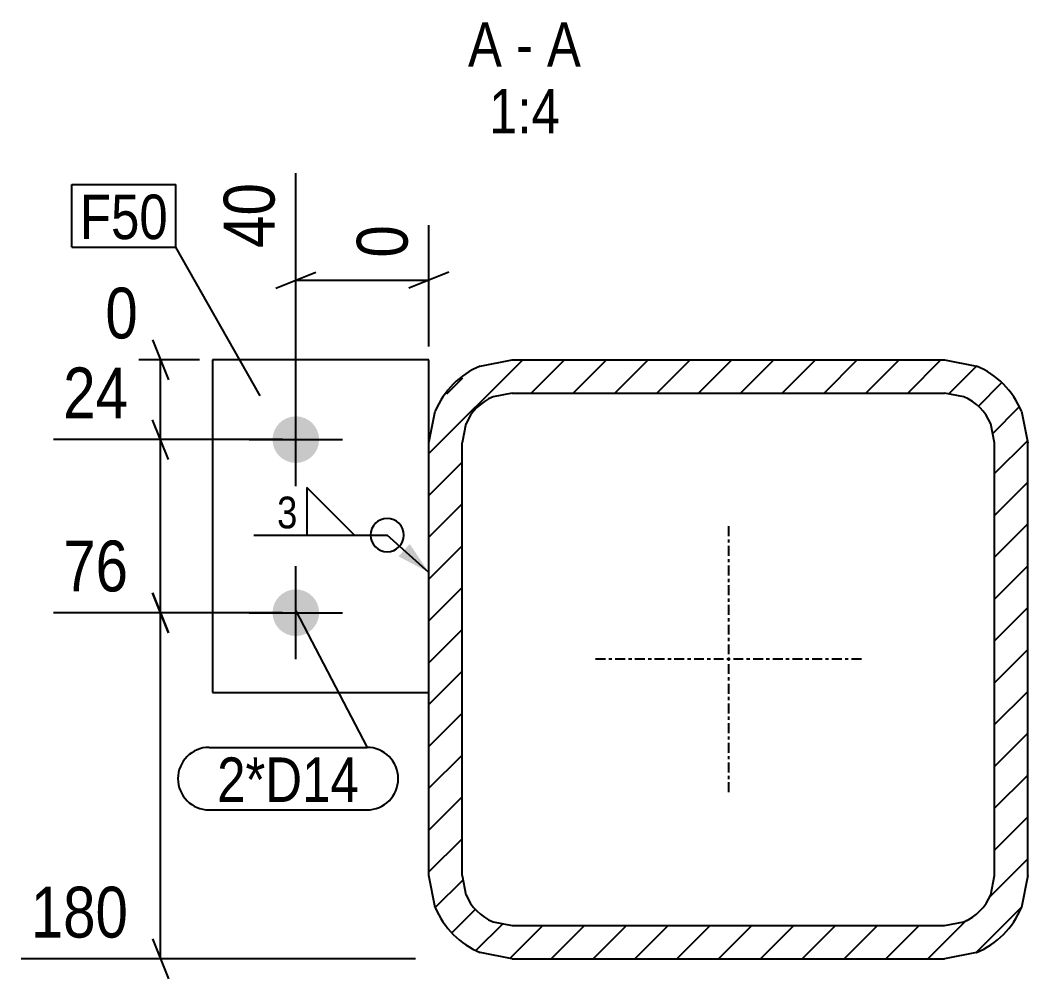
# Model space of a CAD drawing. Header units: millimetres. Extents: x 14 to 51700, y 9 to 1239.
# Drawn here: x 45737.8 to 46040.7, y 9.6 to 297.6 of the extents above; entities that cross this region are included whole.
import ezdxf

# ---------------------------------------------------------------- set-up
doc = ezdxf.new("R2010")
doc.units = ezdxf.units.MM
doc.linetypes.add('DXK_LINE_DOT2', pattern=[3.9198, 1.9599, -1.9599])
doc.linetypes.add('DXK_LINE_DOT3', pattern=[5.9187, 2.979, -0.9799, 0.9799, -0.9799])
for name, color, linetype in [('MÅLSÆTNING', 7, 'Continuous'), ('STÅL', 7, 'Continuous'), ('TEKST', 7, 'Continuous')]:
    doc.layers.add(name, color=color, linetype=linetype)
doc.styles.add('Arial Narrow', font='ARIALN.TTF', dxfattribs={"height": 0.2})

msp = doc.modelspace()

# ---------------------------------------------------------------- hatches: boundary and pattern name
at = {"layer": 'STÅL', "linetype": 'Continuous'}
h = msp.add_hatch(dxfattribs=at)
h.set_pattern_fill('', scale=2.8, style=0, pattern_type=0)
h.set_pattern_definition([(45, (45862.573, 31.033), (-6.28618, 6.28618), [])])
h.paths.add_polyline_path([(45860.67, 40.6), (45862.57, 31.03), (45867.99, 22.92), (45876.1, 17.5), (45885.67, 15.6), (46015.67, 15.6), (46025.24, 17.5), (46033.35, 22.92), (46038.77, 31.03), (46040.67, 40.6), (46040.67, 170.6), (46038.77, 180.17), (46033.35, 188.28), (46025.24, 193.7), (46015.67, 195.6), (45885.67, 195.6), (45876.1, 193.7), (45867.99, 188.28), (45862.57, 180.17), (45860.67, 170.6)])
h.paths.add_polyline_path([(45871.81, 176.34), (45875.06, 181.21), (45879.93, 184.46), (45885.67, 185.6), (46015.67, 185.6), (46021.41, 184.46), (46026.28, 181.21), (46029.53, 176.34), (46030.67, 170.6), (46030.67, 40.6), (46029.53, 34.86), (46026.28, 29.99), (46021.41, 26.74), (46015.67, 25.6), (45885.67, 25.6), (45879.93, 26.74), (45875.06, 29.99), (45871.81, 34.86), (45870.67, 40.6), (45870.67, 170.6)])
for points in [[(45820.67, 178.6, -1), (45820.67, 164.6, -1)], [(45820.67, 126.6, -1), (45820.67, 112.6, -1)]]:
    msp.add_hatch(color=96, dxfattribs=at).paths.add_polyline_path(points)
at = {"layer": 'TEKST', "linetype": 'Continuous'}
msp.add_hatch(color=3, dxfattribs=at).paths.add_polyline_path([(45854.89, 140.24), (45860.67, 131.7), (45851.55, 136.51)])

# ---------------------------------------------------------------- linework, layer by layer
at = {"layer": 'MÅLSÆTNING', "color": 7, "linetype": 'Continuous'}
for p, q in [((45820.67, 175.6), (45820.67, 251.63)), ((45860.67, 199.6), (45860.67, 236.05)), ((45814.67, 217.1), (45826.67, 221.9)), ((45866.67, 221.9), (45854.67, 217.1)), ((45820.67, 219.5), (45860.67, 219.5)), ((45777.58, 201.6), (45782.38, 189.6)), ((45791.67, 195.6), (45763.43, 195.6)), ((45779.98, 171.6), (45779.98, 195.6)), ((45782.38, 165.6), (45777.58, 177.6)), ((45782.38, 165.6), (45777.58, 177.6)), ((45816.67, 171.6), (45747.85, 171.6)), ((45816.67, 171.6), (45747.85, 171.6)), ((45779.98, 119.6), (45779.98, 171.6)), ((45777.58, 125.6), (45782.38, 113.6)), ((45782.38, 113.6), (45777.58, 125.6)), ((45816.67, 119.6), (45747.85, 119.6)), ((45816.67, 119.6), (45747.85, 119.6)), ((45779.98, 15.6), (45779.98, 119.6)), ((45777.58, 21.6), (45782.38, 9.6)), ((45856.67, 15.6), (45738.1, 15.6))]:
    msp.add_line(p, q, dxfattribs=at)
at = {"layer": 'STÅL', "color": 2, "linetype": 'Continuous'}
for p, q in [((45795.67, 195.6), (45795.67, 95.6)), ((45860.67, 195.6), (45795.67, 195.6)), ((45860.67, 170.6), (45860.67, 195.6)), ((45876.1, 193.7), (45885.67, 195.6)), ((45885.67, 195.6), (46015.67, 195.6)), ((46015.67, 195.6), (46025.24, 193.7)), ((45885.67, 185.6), (45879.93, 184.46)), ((45885.67, 185.6), (46015.67, 185.6)), ((46021.41, 184.46), (46015.67, 185.6)), ((45860.67, 170.6), (45862.57, 180.17)), ((46038.77, 180.17), (46040.67, 170.6)), ((45871.81, 176.34), (45870.67, 170.6)), ((46030.67, 170.6), (46029.53, 176.34)), ((45860.67, 40.6), (45860.67, 170.6)), ((45870.67, 40.6), (45870.67, 170.6)), ((46030.67, 40.6), (46030.67, 170.6)), ((46040.67, 40.6), (46040.67, 170.6)), ((45795.67, 95.6), (45860.67, 95.6)), ((45862.57, 31.03), (45860.67, 40.6)), ((45870.67, 40.6), (45871.81, 34.86)), ((46029.53, 34.86), (46030.67, 40.6)), ((46040.67, 40.6), (46038.77, 31.03)), ((45879.93, 26.74), (45885.67, 25.6)), ((45885.67, 25.6), (46015.67, 25.6)), ((46015.67, 25.6), (46021.41, 26.74)), ((45885.67, 15.6), (45876.1, 17.5)), ((45885.67, 15.6), (46015.67, 15.6)), ((46025.24, 17.5), (46015.67, 15.6))]:
    msp.add_line(p, q, dxfattribs=at)
at = {"layer": 'STÅL', "color": 96, "linetype": 'Continuous'}
for p, q in [((45820.67, 157.6), (45820.67, 185.6)), ((45806.67, 171.6), (45834.67, 171.6)), ((45820.67, 105.6), (45820.67, 133.6)), ((45806.67, 119.6), (45834.67, 119.6))]:
    msp.add_line(p, q, dxfattribs=at)
at = {"layer": 'STÅL', "color": 7, "linetype": 'DXK_LINE_DOT2'}
msp.add_line((45860.67, 95.6), (45860.67, 170.6), dxfattribs=at)
at = {"layer": 'STÅL', "color": 7, "linetype": 'DXK_LINE_DOT3'}
for p, q in [((45950.67, 145.6), (45950.67, 65.6)), ((45990.67, 105.6), (45910.67, 105.6))]:
    msp.add_line(p, q, dxfattribs=at)
at = {"layer": 'STÅL', "color": 2, "linetype": 'Continuous'}
for centre, radius, start, end in [((45885.67, 170.6), 25, 112.5, 157.5), ((46015.67, 170.6), 25, 22.5, 67.5), ((45885.67, 170.6), 15, 112.5, 157.5), ((46015.67, 170.6), 15, 22.5, 67.5), ((45885.67, 40.6), 15, 202.5, 247.5), ((46015.67, 40.6), 15, 292.5, 337.5), ((45885.67, 40.6), 25, 202.5, 247.5), ((46015.67, 40.6), 25, 292.5, 337.5)]:
    msp.add_arc(centre, radius, start, end, dxfattribs=at)
at = {"layer": 'TEKST', "color": 7, "linetype": 'Continuous'}
for p, q in [((45753.38, 248.25), (45784.61, 248.25)), ((45753.38, 229.45), (45753.38, 248.25)), ((45784.61, 229.45), (45784.61, 248.25)), ((45753.38, 229.45), (45784.61, 229.45)), ((45820.67, 120.12), (45842.06, 79.15)), ((45794.63, 79.15), (45842.06, 79.15)), ((45794.63, 60.35), (45842.06, 60.35))]:
    msp.add_line(p, q, dxfattribs=at)
at = {"layer": 'TEKST', "color": 3, "linetype": 'Continuous'}
for p, q in [((45838.27, 142.94), (45823.99, 157.22)), ((45823.99, 157.22), (45823.99, 142.94)), ((45823.99, 142.94), (45838.27, 142.94)), ((45860.67, 131.7), (45848.13, 142.94))]:
    msp.add_line(p, q, dxfattribs=at)
for start, end in [(90, 270), (270, 90)]:
    msp.add_arc((45848.13, 142.94), 5, start, end, dxfattribs=at)
at = {"layer": 'TEKST', "color": 7, "linetype": 'Continuous'}
for centre, start, end in [((45794.63, 69.75), 90, 270), ((45842.06, 69.75), 270, 90)]:
    msp.add_arc(centre, 9.4, start, end, dxfattribs=at)

# ---------------------------------------------------------------- wipeouts: each hides what was drawn before it
at = {"color": 0, "linetype": 'Continuous'}
for points, layer in [([(45817.47, 251.92), (45795.07, 251.92), (45795.07, 226.02), (45817.47, 226.02)], 'MÅLSÆTNING'), ([(45773.46, 122.8), (45773.46, 145.2), (45747.56, 145.2), (45747.56, 122.8)], 'MÅLSÆTNING'), ([(45773.46, 18.8), (45773.46, 41.2), (45737.81, 41.2), (45737.81, 18.8)], 'MÅLSÆTNING'), ([(45882.64, 283.63), (45882.64, 297.63), (45872.41, 297.63), (45872.41, 283.63)], 'TEKST'), ([(45891.93, 283.63), (45891.93, 297.63), (45886.84, 297.63), (45886.84, 283.63)], 'TEKST'), ([(45906.36, 283.63), (45906.36, 297.63), (45896.13, 297.63), (45896.13, 283.63)], 'TEKST'), ([(45900.05, 263.63), (45900.05, 277.63), (45878.72, 277.63), (45878.72, 263.63)], 'TEKST')]:
    msp.add_wipeout(points, dxfattribs=at).dxf.layer = layer
at = {"color": 0}
for points in [[(45782.21, 231.85), (45782.21, 245.85), (45755.78, 245.85), (45755.78, 231.85)], [(45821.93, 144.14), (45821.93, 155.74), (45814.24, 155.74), (45814.24, 144.14)], [(45839.66, 62.75), (45839.66, 76.75), (45797.03, 76.75), (45797.03, 62.75)]]:
    msp.add_wipeout(points, dxfattribs=at).dxf.layer = 'TEKST'

# ---------------------------------------------------------------- next in the draw order: linework, layer by layer
at = {"layer": 'TEKST', "color": 7, "linetype": 'Continuous'}
msp.add_line((45809.99, 184.72), (45784.61, 229.45), dxfattribs=at)
at = {"layer": 'TEKST', "color": 3, "linetype": 'Continuous'}
msp.add_line((45808.04, 142.94), (45848.13, 142.94), dxfattribs=at)

# ---------------------------------------------------------------- next in the draw order: texts
at = {"layer": 'MÅLSÆTNING', "color": 3, "linetype": 'Continuous', "style": 'Arial Narrow'}
msp.add_text('40', height=15.271, rotation=90.0002, dxfattribs=at).set_placement((45814.27, 229.22))
for s, p in [('76', (45750.76, 126)), ('180', (45741.01, 22))]:
    msp.add_text(s, height=15.271, dxfattribs=at).set_placement(p)
at = {"layer": 'TEKST', "color": 3, "linetype": 'Continuous', "style": 'Arial Narrow'}
for s, height, p in [('A', 13.36, (45872.41, 283.63)), ('A', 13.36, (45896.13, 283.63)), ('-', 13.36, (45886.84, 283.63)), ('1:4', 13.362, (45878.72, 263.63))]:
    msp.add_text(s, height=height, dxfattribs=at).set_placement(p)
at = {"layer": 'TEKST', "color": 3, "style": 'Arial Narrow'}
msp.add_text('3', height=9.54, dxfattribs=at).set_placement((45815.04, 144.94))

# ---------------------------------------------------------------- next in the draw order: wipeouts: each hides what was drawn before it
at = {"color": 0, "linetype": 'Continuous'}
for points in [[(45857.47, 239.25), (45835.07, 239.25), (45835.07, 223.1), (45857.47, 223.1)], [(45776.38, 198.8), (45776.38, 221.2), (45760.23, 221.2), (45760.23, 198.8)], [(45773.46, 174.8), (45773.46, 197.2), (45747.56, 197.2), (45747.56, 174.8)]]:
    msp.add_wipeout(points, dxfattribs=at).dxf.layer = 'MÅLSÆTNING'
at = {"color": 0}
for points in [[(45782.21, 231.85), (45782.21, 245.85), (45755.78, 245.85), (45755.78, 231.85)], [(45839.66, 62.75), (45839.66, 76.75), (45797.03, 76.75), (45797.03, 62.75)]]:
    msp.add_wipeout(points, dxfattribs=at).dxf.layer = 'TEKST'

# ---------------------------------------------------------------- next in the draw order: texts
at = {"layer": 'MÅLSÆTNING', "color": 3, "linetype": 'Continuous', "style": 'Arial Narrow'}
msp.add_text('0', height=15.27, rotation=90.0002, dxfattribs=at).set_placement((45854.27, 226.3))
for s, height, p in [('0', 15.27, (45763.43, 202)), ('24', 15.271, (45750.76, 178))]:
    msp.add_text(s, height=height, dxfattribs=at).set_placement(p)
at = {"layer": 'TEKST', "color": 3, "style": 'Arial Narrow'}
for s, p in [('F50', (45755.78, 231.85)), ('2*D14', (45797.03, 62.75))]:
    msp.add_text(s, height=13.362, dxfattribs=at).set_placement(p)

doc.saveas('drawing.dxf')
